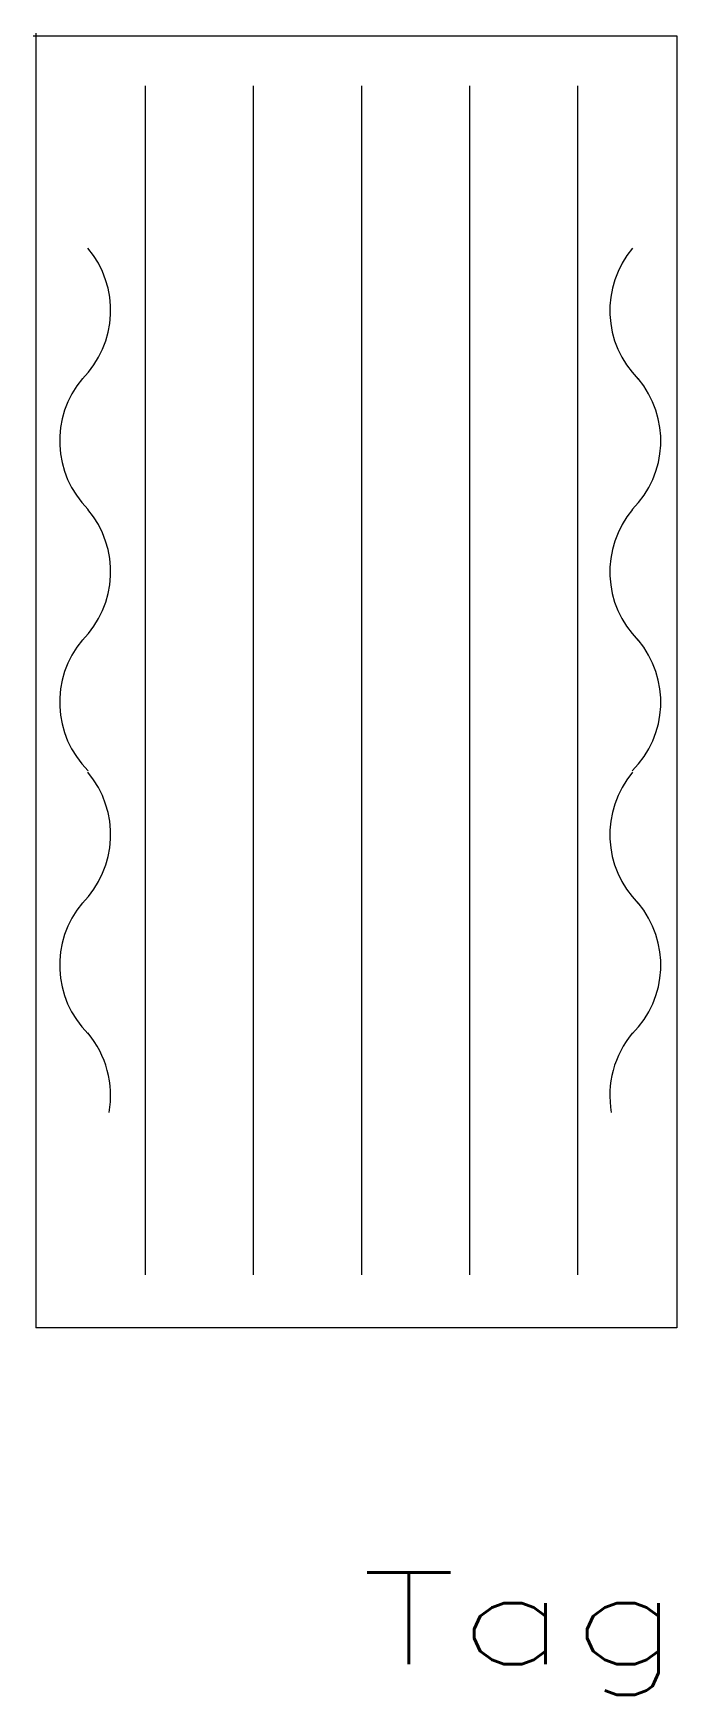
# Model space of a CAD drawing. Header units: inches. Extents: x -4.5 to 4.4, y -11.5 to 11.5.
import ezdxf
from ezdxf.enums import TextEntityAlignment as Align

# ---------------------------------------------------------------- set-up
doc = ezdxf.new("R2010")
doc.units = ezdxf.units.IN
doc.header["$LTSCALE"] = 12
doc.header["$MEASUREMENT"] = 0
doc.layers.get('0').update_dxf_attribs({"lineweight": 0})
doc.styles.get("Standard").update_dxf_attribs({"font": 'TXT.SHX'})

msp = doc.modelspace()

# ---------------------------------------------------------------- linework, layer by layer
at = {"color": 7, "linetype": 'Continuous', "lineweight": 0}
for p, q in [((-4.503, 11.478), (4.427, 11.478)), ((-4.467, 11.513), (-4.467, -6.452)), ((4.427, 11.478), (4.427, -6.452)), ((4.427, -6.452), (-4.467, -6.452))]:
    msp.add_line(p, q, dxfattribs=at)
at = {"color": 0, "linetype": 'ByBlock'}
for p, q in [((-2.949, 10.783), (-2.949, -5.717)), ((-1.449, 10.783), (-1.449, -5.717)), ((0.051, 10.783), (0.051, -5.717)), ((1.551, 10.783), (1.551, -5.717)), ((3.051, 10.783), (3.051, -5.717))]:
    msp.add_line(p, q, dxfattribs=at)
for centre, start, end in [((-4.773, 7.666), -45.1204, 40.138), ((4.842, 7.666), 139.862, 225.1204), ((-2.792, 5.856), 139.862, 225.1204), ((2.862, 5.856), -45.1204, 40.138), ((-4.773, 4.039), -45.1204, 40.138), ((4.842, 4.039), 139.862, 225.1204), ((-2.792, 2.228), 139.862, 225.1204), ((2.862, 2.228), -45.1204, 40.138), ((-4.773, 0.39), -45.1204, 40.138), ((4.842, 0.39), 139.862, 225.1204), ((-2.792, -1.421), 139.862, 225.1204), ((2.862, -1.421), -45.1204, 40.138), ((-4.773, -3.228), -10.1506, 40.138), ((4.842, -3.228), 139.862, 190.1506)]:
    msp.add_arc(centre, 1.344, start, end, dxfattribs=at)

# ---------------------------------------------------------------- texts
at = {"linetype": 'Continuous', "width": 1.361111}
msp.add_text('Tag', height=1.272, dxfattribs=at).set_placement((0.051, -11.122), (4.503, -11.122), align=Align.FIT)

doc.saveas('drawing.dxf')
